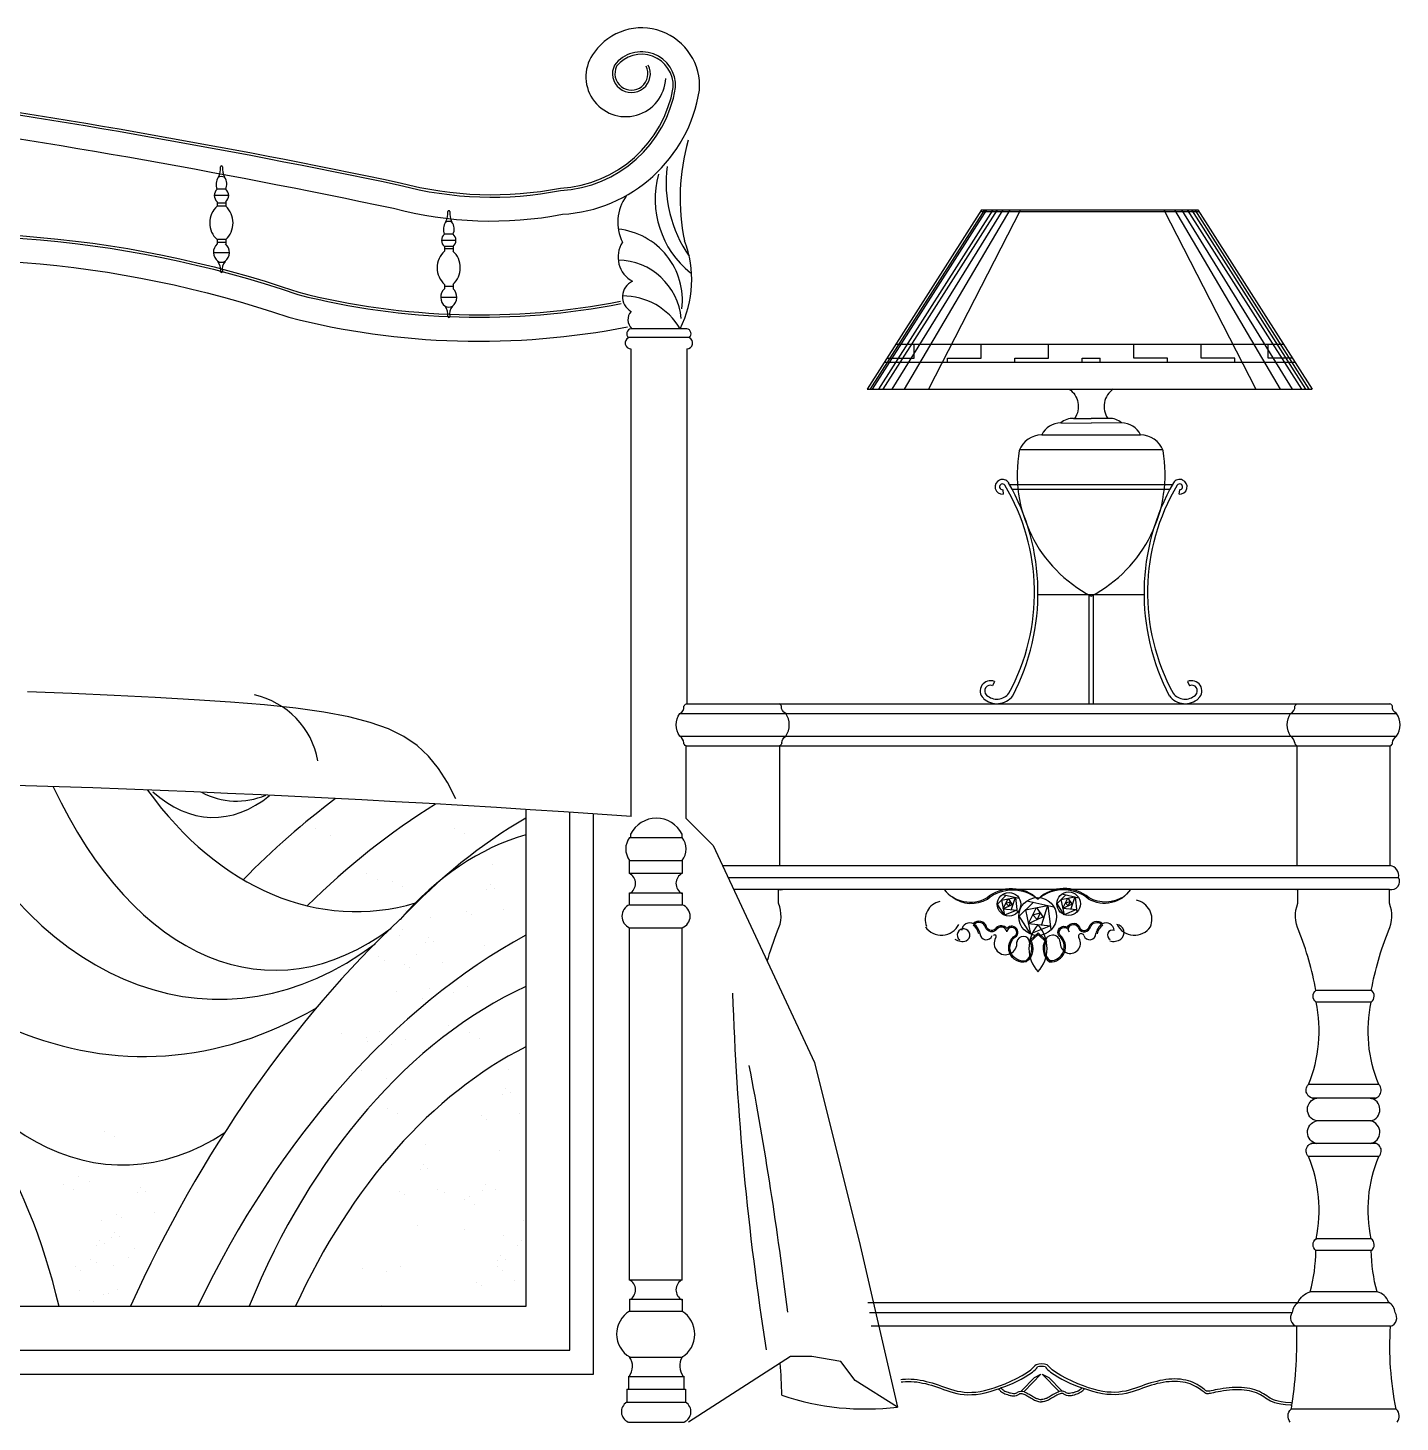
# Model space of a CAD drawing. Header units: inches. Extents: x 4.1 to 46.6, y 13.1 to 37.9.
# Drawn here: x 6.883 to 8.029, y 22.616 to 23.781 of the extents above; entities that cross this region are included whole.
import ezdxf

# ---------------------------------------------------------------- set-up
doc = ezdxf.new("R2010")
doc.units = ezdxf.units.IN
doc.header["$MEASUREMENT"] = 0
for name, color, linetype in [('02', 2, 'Continuous'), ('1', 1, 'Continuous'), ('4', 4, 'Continuous')]:
    doc.layers.add(name, color=color, linetype=linetype)

msp = doc.modelspace()

# ---------------------------------------------------------------- linework, layer by layer
at = {"layer": '02'}
for p, q in [((7.0505, 23.6412), (7.0385, 23.6412)), ((7.0481, 23.6464), (7.041, 23.6464)), ((7.041, 23.636), (7.041, 23.6323)), ((7.0481, 23.636), (7.0481, 23.6323)), ((7.0481, 23.6348), (7.041, 23.6348)), ((7.0481, 23.6322), (7.041, 23.6322)), ((7.6795, 23.6292), (7.584, 23.4795)), ((7.682, 23.6292), (7.5863, 23.4791)), ((7.6837, 23.6292), (7.5883, 23.4795)), ((7.6891, 23.6292), (7.5936, 23.4795)), ((7.6926, 23.6292), (7.5972, 23.4795)), ((7.6973, 23.6292), (7.6048, 23.4795)), ((7.7032, 23.6292), (7.6149, 23.4795)), ((7.7121, 23.6292), (7.6352, 23.4795)), ((7.6795, 23.6292), (7.8603, 23.6292)), ((7.6795, 23.6277), (7.8613, 23.6277)), ((7.832, 23.6292), (7.9088, 23.4795)), ((7.8408, 23.6292), (7.9292, 23.4795)), ((7.8467, 23.6292), (7.9393, 23.4795)), ((7.8515, 23.6292), (7.9469, 23.4795)), ((7.855, 23.6292), (7.9504, 23.4795)), ((7.8577, 23.6292), (7.9531, 23.4795)), ((7.8603, 23.6292), (7.9558, 23.4795)), ((7.041, 23.6044), (7.041, 23.6008)), ((7.0481, 23.6044), (7.041, 23.6044)), ((7.0481, 23.602), (7.041, 23.602)), ((7.0481, 23.6044), (7.0481, 23.6008)), ((7.2405, 23.6037), (7.2284, 23.6037)), ((7.238, 23.6089), (7.2309, 23.6089)), ((7.0512, 23.5934), (7.0379, 23.5934)), ((7.238, 23.5985), (7.2309, 23.5985)), ((7.2309, 23.5985), (7.2309, 23.5948)), ((7.238, 23.5966), (7.2309, 23.5966)), ((7.238, 23.5985), (7.238, 23.5948)), ((7.2309, 23.5669), (7.2309, 23.5633)), ((7.238, 23.5669), (7.238, 23.5633)), ((7.2411, 23.5559), (7.2278, 23.5559)), ((7.238, 23.5652), (7.2309, 23.5652)), ((7.4355, 23.5225), (7.3845, 23.5225)), ((7.4333, 23.5298), (7.3867, 23.5298)), ((7.6079, 23.5169), (7.9319, 23.5169)), ((7.8069, 23.5054), (7.8069, 23.5169)), ((7.8631, 23.5054), (7.8631, 23.5169)), ((7.9192, 23.5054), (7.9192, 23.5169)), ((7.5983, 23.5019), (7.9415, 23.5019)), ((7.7788, 23.5019), (7.7788, 23.5054)), ((7.835, 23.5054), (7.8069, 23.5054)), ((7.835, 23.5019), (7.835, 23.5054)), ((7.8912, 23.5054), (7.8631, 23.5054)), ((7.8912, 23.5019), (7.8912, 23.5054)), ((7.9392, 23.5054), (7.9192, 23.5054)), ((7.584, 23.4795), (7.9558, 23.4795)), ((7.7459, 23.4512), (7.7712, 23.451)), ((7.7564, 23.4549), (7.7712, 23.4548)), ((7.7861, 23.4549), (7.7712, 23.4548)), ((7.7966, 23.4512), (7.7712, 23.451)), ((7.7299, 23.4413), (7.8125, 23.4413)), ((7.831, 23.4288), (7.7114, 23.4288)), ((7.6973, 23.3954), (7.6976, 23.3917)), ((7.7031, 23.3996), (7.8391, 23.3996)), ((7.7052, 23.3959), (7.837, 23.3959)), ((7.8449, 23.3954), (7.8446, 23.3917)), ((7.7268, 23.3078), (7.8154, 23.3078)), ((7.7693, 23.3075), (7.7693, 23.2164)), ((7.773, 23.3075), (7.773, 23.2164)), ((7.6904, 23.2351), (7.6889, 23.2316)), ((7.8518, 23.2351), (7.8533, 23.2316)), ((7.4275, 23.2084), (8.0264, 23.2084)), ((7.4275, 23.1894), (8.0264, 23.1894)), ((7.4328, 23.1814), (8.0211, 23.1814)), ((7.2988, 23.1282), (7.2988, 22.7129)), ((7.3355, 22.6764), (7.3355, 23.1258)), ((7.1227, 23.1124), (7.1227, 23.1124)), ((7.2391, 23.1124), (7.2391, 23.1124)), ((7.1356, 23.1061), (7.1356, 23.1061)), ((7.2475, 23.1079), (7.2475, 23.1079)), ((7.3854, 23.1048), (7.4294, 23.1048)), ((7.2712, 23.0819), (7.2712, 23.0819)), ((7.3854, 23.0857), (7.4294, 23.0857)), ((7.4632, 23.0814), (8.0211, 23.0814)), ((7.1661, 23.0744), (7.1661, 23.0744)), ((7.1745, 23.07), (7.1745, 23.07)), ((7.1876, 23.0681), (7.1876, 23.0681)), ((7.2692, 23.0656), (7.2692, 23.0656)), ((7.3852, 23.0749), (7.4296, 23.0749)), ((7.4679, 23.0714), (8.0281, 23.0714)), ((7.196, 23.0637), (7.196, 23.0637)), ((7.2664, 23.0612), (7.2664, 23.0612)), ((7.273, 23.0624), (7.273, 23.0624)), ((7.3855, 23.0587), (7.4294, 23.0587)), ((8.0205, 23.0614), (7.4726, 23.0614)), ((7.6929, 23.0492), (7.7003, 23.0565)), ((7.6962, 23.0525), (7.7077, 23.0548)), ((7.697, 23.0572), (7.711, 23.0541)), ((7.6977, 23.0453), (7.702, 23.0537)), ((7.702, 23.0537), (7.7056, 23.0483)), ((7.7077, 23.0548), (7.7045, 23.0447)), ((7.708, 23.0548), (7.7095, 23.042)), ((7.7427, 23.0497), (7.7501, 23.0569)), ((7.746, 23.0529), (7.7575, 23.0553)), ((7.746, 23.0529), (7.7487, 23.0403)), ((7.7468, 23.0577), (7.7608, 23.0545)), ((7.7475, 23.0458), (7.7518, 23.0541)), ((7.7518, 23.0541), (7.7554, 23.0487)), ((7.7575, 23.0553), (7.7543, 23.0451)), ((7.7578, 23.0552), (7.7593, 23.0425)), ((7.1982, 23.0439), (7.1982, 23.0439)), ((7.2491, 23.0432), (7.2491, 23.0432)), ((7.2805, 23.0447), (7.2805, 23.0447)), ((7.3854, 23.0486), (7.4294, 23.0486)), ((7.6989, 23.0399), (7.6927, 23.0495)), ((7.6962, 23.0525), (7.6989, 23.0399)), ((7.6977, 23.0453), (7.7053, 23.0488)), ((7.6977, 23.0453), (7.7092, 23.0442)), ((7.7092, 23.0442), (7.6989, 23.0399)), ((7.711, 23.0391), (7.7229, 23.0507)), ((7.7164, 23.0443), (7.7347, 23.0481)), ((7.7164, 23.0443), (7.7206, 23.0242)), ((7.7176, 23.0519), (7.7401, 23.0469)), ((7.7188, 23.0329), (7.7255, 23.0462)), ((7.7255, 23.0462), (7.7314, 23.0377)), ((7.7347, 23.0481), (7.7296, 23.0318)), ((7.7351, 23.048), (7.7375, 23.0276)), ((7.7487, 23.0403), (7.7425, 23.05)), ((7.7475, 23.0458), (7.7551, 23.0492)), ((7.7475, 23.0458), (7.759, 23.0446)), ((7.759, 23.0446), (7.7487, 23.0403)), ((7.2196, 23.0376), (7.2196, 23.0376)), ((7.2535, 23.0403), (7.2535, 23.0403)), ((7.7206, 23.0242), (7.7107, 23.0396)), ((7.7188, 23.0329), (7.7309, 23.0384)), ((7.7188, 23.0329), (7.7371, 23.0311)), ((7.7371, 23.0311), (7.7206, 23.0242)), ((7.1934, 23.0232), (7.1934, 23.0232)), ((7.1962, 23.0276), (7.1962, 23.0276)), ((7.2176, 23.0213), (7.2176, 23.0213)), ((7.2214, 23.0181), (7.2214, 23.0181)), ((7.3854, 23.0294), (7.4294, 23.0294)), ((7.7268, 23.0237), (7.7197, 23.0171)), ((7.7268, 23.0251), (7.7204, 23.0192)), ((7.7331, 23.0192), (7.7268, 23.0251)), ((7.7338, 23.0171), (7.7268, 23.0237)), ((7.2075, 23.0067), (7.2075, 23.0067)), ((7.2149, 23.0169), (7.2149, 23.0169)), ((7.2642, 23.0143), (7.2642, 23.0143)), ((7.1761, 23.0052), (7.1761, 23.0052)), ((7.1804, 23.0024), (7.1804, 23.0024)), ((7.1976, 22.9989), (7.1976, 22.9989)), ((7.2019, 22.996), (7.2019, 22.996)), ((7.229, 23.0004), (7.229, 23.0004)), ((7.1912, 22.9763), (7.1912, 22.9763)), ((7.2183, 22.9789), (7.2183, 22.9789)), ((7.2385, 22.9757), (7.2385, 22.9757)), ((7.2497, 22.9804), (7.2497, 22.9804)), ((8.0053, 22.9771), (7.959, 22.9771)), ((7.2126, 22.97), (7.2126, 22.97)), ((8.0052, 22.9673), (7.9591, 22.9673)), ((7.2344, 22.948), (7.2344, 22.948)), ((7.1452, 22.941), (7.1452, 22.941)), ((7.1654, 22.9378), (7.1654, 22.9378)), ((7.1766, 22.9425), (7.1766, 22.9425)), ((7.252, 22.9416), (7.252, 22.9416)), ((7.2604, 22.9372), (7.2604, 22.9372)), ((7.1667, 22.9346), (7.1667, 22.9346)), ((7.1869, 22.9315), (7.1869, 22.9315)), ((7.1981, 22.9361), (7.1981, 22.9361)), ((7.1613, 22.9101), (7.1613, 22.9101)), ((7.1828, 22.9037), (7.1828, 22.9037)), ((7.2841, 22.9111), (7.2841, 22.9111)), ((7.2793, 22.8904), (7.2793, 22.8904)), ((7.2821, 22.8948), (7.2821, 22.8948)), ((7.2858, 22.8917), (7.2858, 22.8917)), ((8.0116, 22.8985), (7.9528, 22.8985)), ((7.1833, 22.8784), (7.1833, 22.8784)), ((8.0088, 22.8871), (7.9555, 22.8871)), ((7.1917, 22.874), (7.1917, 22.874)), ((7.262, 22.8724), (7.262, 22.8724)), ((7.2663, 22.8696), (7.2663, 22.8696)), ((7.2934, 22.8739), (7.2934, 22.8739)), ((8.0048, 22.868), (7.9596, 22.868)), ((6.9469, 22.8594), (6.9469, 22.8594)), ((6.9553, 22.855), (6.9553, 22.855)), ((7.2153, 22.8479), (7.2153, 22.8479)), ((7.2771, 22.8435), (7.2771, 22.8435)), ((8.0096, 22.849), (7.9547, 22.849)), ((7.2133, 22.8316), (7.2133, 22.8316)), ((8.0116, 22.8383), (7.9528, 22.8383)), ((6.9255, 22.8215), (6.9255, 22.8215)), ((6.979, 22.8289), (6.979, 22.8289)), ((7.2106, 22.8272), (7.2106, 22.8272)), ((7.2171, 22.8284), (7.2171, 22.8284)), ((6.9126, 22.8152), (6.9126, 22.8152)), ((6.921, 22.8107), (6.921, 22.8107)), ((6.9339, 22.817), (6.9339, 22.817)), ((6.9742, 22.8082), (6.9742, 22.8082)), ((6.977, 22.8126), (6.977, 22.8126)), ((6.9808, 22.8094), (6.9808, 22.8094)), ((7.1933, 22.8092), (7.1933, 22.8092)), ((7.2247, 22.8107), (7.2247, 22.8107)), ((7.2311, 22.8082), (7.2311, 22.8082)), ((7.2626, 22.8097), (7.2626, 22.8097)), ((7.2649, 22.8152), (7.2649, 22.8152)), ((7.2733, 22.8107), (7.2733, 22.8107)), ((7.2993, 22.8152), (7.2993, 22.8152)), ((7.1976, 22.8063), (7.1976, 22.8063)), ((7.2477, 22.8025), (7.2477, 22.8025)), ((7.2514, 22.805), (7.2514, 22.805)), ((7.2561, 22.7981), (7.2561, 22.7981)), ((6.9569, 22.7902), (6.9569, 22.7902)), ((6.9613, 22.7874), (6.9613, 22.7874)), ((6.9883, 22.7917), (6.9883, 22.7917)), ((6.9446, 22.7847), (6.9446, 22.7847)), ((6.9555, 22.7747), (6.9555, 22.7747)), ((7.2084, 22.7803), (7.2084, 22.7803)), ((7.2473, 22.7773), (7.2473, 22.7773)), ((7.297, 22.7847), (7.297, 22.7847)), ((6.9399, 22.764), (6.9399, 22.764)), ((6.9426, 22.7684), (6.9426, 22.7684)), ((6.9464, 22.7652), (6.9464, 22.7652)), ((6.9528, 22.7703), (6.9528, 22.7703)), ((6.9593, 22.7715), (6.9593, 22.7715)), ((7.2798, 22.772), (7.2798, 22.772)), ((7.2922, 22.764), (7.2922, 22.764)), ((7.295, 22.7684), (7.295, 22.7684)), ((7.2987, 22.7652), (7.2987, 22.7652)), ((8.0052, 22.7695), (7.9591, 22.7695)), ((6.9354, 22.7523), (6.9354, 22.7523)), ((6.9669, 22.7538), (6.9669, 22.7538)), ((6.972, 22.7613), (6.972, 22.7613)), ((7.275, 22.7513), (7.275, 22.7513)), ((7.2778, 22.7557), (7.2778, 22.7557)), ((7.2815, 22.7525), (7.2815, 22.7525)), ((8.0053, 22.7597), (7.959, 22.7597)), ((6.9226, 22.746), (6.9226, 22.746)), ((6.9269, 22.7431), (6.9269, 22.7431)), ((6.9398, 22.7494), (6.9398, 22.7494)), ((6.954, 22.7475), (6.954, 22.7475)), ((7.1624, 22.7449), (7.1624, 22.7449)), ((7.1826, 22.7418), (7.1826, 22.7418)), ((7.1938, 22.7464), (7.1938, 22.7464)), ((7.2749, 22.746), (7.2749, 22.746)), ((7.2792, 22.7431), (7.2792, 22.7431)), ((6.9575, 22.7275), (6.9575, 22.7275)), ((7.2577, 22.7333), (7.2577, 22.7333)), ((7.262, 22.7305), (7.262, 22.7305)), ((7.2891, 22.7348), (7.2891, 22.7348)), ((7.3852, 22.7353), (7.4296, 22.7353)), ((6.9261, 22.726), (6.9261, 22.726)), ((6.9376, 22.7171), (6.9376, 22.7171)), ((6.9463, 22.7228), (6.9463, 22.7228)), ((6.9505, 22.7234), (6.9505, 22.7234)), ((7.3855, 22.7191), (7.4294, 22.7191)), ((8.0101, 22.7252), (7.9542, 22.7252)), ((7.2988, 22.7129), (5.6748, 22.7131)), ((7.1785, 22.714), (7.1785, 22.714)), ((7.29, 22.7129), (7.29, 22.7129)), ((7.3854, 22.709), (7.4294, 22.709)), ((7.5859, 22.7078), (7.9392, 22.7078)), ((8.0213, 22.6964), (7.5875, 22.6964)), ((5.6381, 22.6764), (7.3355, 22.6764)), ((7.3855, 22.6707), (7.4294, 22.6707)), ((7.3845, 22.6545), (7.431, 22.6545)), ((7.7129, 22.6424), (7.7238, 22.6537)), ((7.7152, 22.6418), (7.7293, 22.6565)), ((7.7238, 22.6537), (7.7293, 22.6565)), ((7.7303, 22.6565), (7.7358, 22.6537)), ((7.7444, 22.6418), (7.7303, 22.6565)), ((7.7467, 22.6424), (7.7358, 22.6537)), ((7.3832, 22.6438), (7.4323, 22.6438)), ((7.3832, 22.6329), (7.4323, 22.6329)), ((8.0261, 22.6271), (7.9383, 22.6271)), ((7.3845, 22.6164), (7.431, 22.6164))]:
    msp.add_line(p, q, dxfattribs=at)
for points in [[(6.5714, 23.6319, -1.128329), (6.592, 23.6346, -0.591946), (6.5566, 23.6193, -0.177266), (6.5551, 23.6484, -0.137366), (6.5864, 23.6852, -0.18565), (6.7499, 23.7274, -0.01702), (7.1933, 23.6499, 0.114182), (7.3278, 23.6454, 0.351273), (7.424, 23.7313, 0.733847), (7.373, 23.7502, 1.630344), (7.4012, 23.7502)], [(6.4864, 23.5653, 0.07755), (6.6445, 23.5918, -0.13035), (7.1084, 23.5584, 0.110529), (7.3786, 23.5509, 0.080733)], [(7.7528, 23.4795, -0.414467), (7.7574, 23.455, -0.414467)], [(7.6483, 23.0614, 0.364208), (7.684, 23.0543, -0.39192), (7.7268, 23.0533)], [(7.6551, 23.0553, 0.311736), (7.6845, 23.0534, -0.36627), (7.7268, 23.0533)], [(7.7984, 23.0553, -0.274785), (7.7695, 23.0543, 0.39192), (7.7268, 23.0533)], [(7.804, 23.0614, -0.402096), (7.769, 23.0534, 0.36627), (7.7268, 23.0533)], [(7.7195, 23.0186, -0.379962), (7.7165, 23.0018, -0.844512), (7.7089, 23.0223, 1.004936), (7.7008, 23.0287, 0.467342), (7.6919, 23.0292, -0.648499), (7.6839, 23.0302, 0.555304), (7.6728, 23.033)], [(7.7204, 23.0192, -0.385418), (7.717, 23.0008, -0.846063), (7.7082, 23.0231, 1.311813), (7.7008, 23.0259, 0.622182), (7.6927, 23.0286, -0.639998), (7.6829, 23.0298, 0.555304), (7.6736, 23.0323)], [(7.7331, 23.0192, 0.385418), (7.7365, 23.0008, 0.718106), (7.7453, 23.0231, -1.311813), (7.7527, 23.0259, -1.163865), (7.7608, 23.0286, 0.639998), (7.7706, 23.0298, -0.555304), (7.7799, 23.0323)], [(7.734, 23.0186, 0.377899), (7.7369, 23.0019, 0.711148), (7.7445, 23.0224, -0.849148), (7.7515, 23.0298, -0.74127), (7.7618, 23.029, 0.624831), (7.7696, 23.0302, -0.555304), (7.7807, 23.033)], [(7.7636, 22.6449, -0.021705), (7.7625, 22.6438, -0.094826), (7.7595, 22.6419, -0.030679), (7.7555, 22.6407, -0.046778), (7.753, 22.6403, -0.177054), (7.7497, 22.6413, 0.274127), (7.7444, 22.6419, 0.009052), (7.7427, 22.6411, 0.007283), (7.7407, 22.6401, 0.011261), (7.7381, 22.6386, -0.008001), (7.7345, 22.6365, -0.077208), (7.7319, 22.6356, -0.018804), (7.7297, 22.6352, -0.044965)]]:
    msp.add_lwpolyline(points, format="xyb", dxfattribs=at)
for points in [[(7.2404, 23.1372), (7.2334, 23.1507), (7.2259, 23.1625), (7.2176, 23.1728), (7.2081, 23.1816), (7.197, 23.1892), (7.184, 23.1956), (7.1688, 23.201), (7.1509, 23.2056), (7.1301, 23.2095), (7.1066, 23.2128), (7.0805, 23.2155), (7.0521, 23.2179), (7.0216, 23.2199), (6.9891, 23.2217), (6.955, 23.2234), (6.9194, 23.225), (6.8825, 23.2266)], [(7.6121, 22.6519), (7.6136, 22.6521), (7.616, 22.6523), (7.6184, 22.6524), (7.6209, 22.6523), (7.6233, 22.6521), (7.6258, 22.6519), (7.6283, 22.6515), (7.6308, 22.651), (7.6334, 22.6504), (7.6359, 22.6498), (7.6384, 22.6491), (7.641, 22.6483), (7.6435, 22.6474), (7.6461, 22.6465), (7.6486, 22.6456), (7.6512, 22.6447), (7.6538, 22.6438), (7.6565, 22.643), (7.6593, 22.6423), (7.6622, 22.6418), (7.6652, 22.6414), (7.6683, 22.6412), (7.6715, 22.6413), (7.6749, 22.6415), (7.6785, 22.642), (7.6822, 22.6428), (7.6862, 22.6438), (7.6903, 22.6451), (7.6947, 22.6466), (7.6993, 22.6484), (7.7041, 22.6505), (7.7088, 22.6528), (7.7136, 22.6554), (7.7181, 22.6581), (7.7209, 22.6599)], [(7.9393, 22.6323), (7.9382, 22.6324), (7.9337, 22.6328), (7.9301, 22.6333), (7.9274, 22.6338), (7.9252, 22.6344), (7.9235, 22.635), (7.922, 22.6357), (7.9207, 22.6365), (7.9194, 22.6373), (7.918, 22.6382), (7.9166, 22.6391), (7.9151, 22.64), (7.9135, 22.6409), (7.9119, 22.6418), (7.9101, 22.6426), (7.9081, 22.6433), (7.9061, 22.6439), (7.9039, 22.6444), (7.9016, 22.6448), (7.8992, 22.6451), (7.8968, 22.6453), (7.8943, 22.6454), (7.8917, 22.6453), (7.8891, 22.6452), (7.8865, 22.645), (7.884, 22.6447), (7.8815, 22.6444), (7.8791, 22.644), (7.8769, 22.6436), (7.8749, 22.6432), (7.8731, 22.6429), (7.8716, 22.6426), (7.8704, 22.6423), (7.8695, 22.6422), (7.8688, 22.6421), (7.8682, 22.6421), (7.8677, 22.6423), (7.8672, 22.6425), (7.8667, 22.6429), (7.866, 22.6435), (7.8651, 22.6441), (7.8641, 22.6449), (7.8629, 22.6458), (7.8615, 22.6467), (7.8599, 22.6477), (7.8582, 22.6486), (7.8564, 22.6494), (7.8545, 22.6502), (7.8525, 22.6509), (7.8503, 22.6514), (7.8481, 22.6518), (7.8458, 22.6521), (7.8434, 22.6523), (7.841, 22.6524), (7.8386, 22.6523), (7.8361, 22.6521), (7.8336, 22.6519), (7.8311, 22.6515), (7.8286, 22.651), (7.8261, 22.6504), (7.8235, 22.6498), (7.821, 22.6491), (7.8184, 22.6483), (7.8159, 22.6474), (7.8134, 22.6465), (7.8108, 22.6456), (7.8082, 22.6447), (7.8056, 22.6438), (7.8029, 22.643), (7.8001, 22.6423), (7.7972, 22.6418), (7.7942, 22.6414), (7.7911, 22.6412), (7.7879, 22.6413), (7.7845, 22.6415), (7.7809, 22.642), (7.7772, 22.6428), (7.7733, 22.6438), (7.7691, 22.6451), (7.7647, 22.6466), (7.7601, 22.6484), (7.7554, 22.6505), (7.7506, 22.6528), (7.7459, 22.6554), (7.7413, 22.6581), (7.7385, 22.66)]]:
    msp.add_lwpolyline(points, dxfattribs=at)
for points in [[(7.7, 23.0499), (7.7038, 23.051), (7.7023, 23.0474)], [(7.7224, 23.0402), (7.7285, 23.0419), (7.726, 23.0362)], [(7.7498, 23.0503), (7.7536, 23.0514), (7.7521, 23.0478)]]:
    msp.add_lwpolyline(points, close=True, dxfattribs=at)
for centre, radius in [((7.7026, 23.049), 0.00986), ((7.7265, 23.0388), 0.0158), ((7.7524, 23.0495), 0.00986)]:
    msp.add_circle(centre, radius, dxfattribs=at)
for centre, radius, start, end in [((7.0284, 23.6638), 0.0154, 331.6683, 5.345), ((7.0445, 23.6651), 0.000826, 10.8039, 169.1961), ((7.0633, 23.6643), 0.018, 177.0789, 205.663), ((7.4852, 23.6379), 0.0783, 164.3903, 231.4749), ((7.5251, 23.6523), 0.1091, 173.0252, 214.5727), ((7.0509, 23.6505), 0.0108, 146.3245, 202.7037), ((7.0445, 23.6508), 0.00621, 65.4734, 114.5266), ((7.0393, 23.6506), 0.00973, 333.9557, 37.016), ((7.0452, 23.6412), 0.00669, 129.0652, 230.9348), ((7.0439, 23.6412), 0.00669, 309.0652, 50.9348), ((7.4135, 23.6187), 0.0378, 144.5851, 205.9949), ((7.0535, 23.6183), 0.0188, 131.9897, 228.0103), ((7.0352, 23.6183), 0.019, 312.6721, 47.3279), ((7.2183, 23.6263), 0.0154, 331.6683, 5.345), ((7.2345, 23.6276), 0.000826, 10.8039, 169.1961), ((7.2533, 23.6268), 0.018, 177.0789, 205.663), ((7.2408, 23.613), 0.0108, 146.3245, 202.7037), ((7.2345, 23.6133), 0.00621, 65.4734, 114.5266), ((7.2293, 23.6131), 0.00973, 333.9557, 37.016), ((7.3698, 23.5535), 0.0599, 353.4091, 83.85), ((7.0475, 23.5937), 0.00965, 132.4619, 231.1818), ((7.0415, 23.5937), 0.00965, 308.8182, 47.5381), ((7.2351, 23.6037), 0.00669, 129.0652, 230.9348), ((7.2338, 23.6037), 0.00669, 309.0652, 50.9348), ((7.3988, 23.5897), 0.0229, 147.3425, 241.7545), ((7.2435, 23.5808), 0.0188, 131.9897, 228.0103), ((7.2251, 23.5808), 0.019, 312.6721, 47.3279), ((7.0337, 23.5795), 0.0102, 348.6237, 40.5205), ((7.0445, 23.5915), 0.00612, 239.9891, 300.0109), ((7.0445, 23.5777), 0.000826, 190.8039, 349.1961), ((7.0554, 23.5795), 0.0102, 139.4795, 191.3763), ((7.3753, 23.5335), 0.0536, 5.1201, 89.3814), ((7.3937, 23.5566), 0.0141, 113.7843, 240.7576), ((7.2374, 23.5562), 0.00965, 132.4619, 231.1818), ((7.2315, 23.5562), 0.00965, 308.8182, 47.5381), ((7.3799, 23.5018), 0.0555, 30.354, 90.2956), ((7.2236, 23.542), 0.0102, 348.6237, 40.5205), ((7.2345, 23.554), 0.00612, 239.9891, 300.0109), ((7.2453, 23.542), 0.0102, 139.4795, 191.3763), ((7.3946, 23.5374), 0.0104, 138.4563, 226.7335), ((7.2345, 23.5402), 0.000826, 190.8039, 349.1961), ((7.7996, 23.4649), 0.0176, 124.349, 214.3986), ((7.7459, 23.4334), 0.0178, 90, 153.8109), ((7.7553, 23.4413), 0.0136, 85.2699, 133.6097), ((7.7872, 23.4413), 0.0136, 46.3903, 94.7301), ((7.7966, 23.4334), 0.0178, 26.1891, 90), ((7.7302, 23.4208), 0.0204, 90.9754, 159.1082), ((7.8122, 23.4208), 0.0204, 20.8918, 89.0246), ((7.8239, 23.4082), 0.1145, 169.9962, 242.6044), ((7.7185, 23.4082), 0.1145, 297.3956, 10.0038), ((7.6971, 23.3978), 0.00616, 32.0735, 275.454), ((7.8452, 23.3978), 0.00616, 264.546, 147.9265), ((7.6971, 23.3978), 0.00242, 32.0735, 275.454), ((7.5483, 23.3092), 0.1756, 331.461, 30.8136), ((7.5415, 23.309), 0.1853, 332.3858, 29.8079), ((8.0007, 23.309), 0.1853, 150.1921, 207.6142), ((7.9939, 23.3092), 0.1756, 149.1864, 208.539), ((7.8452, 23.3978), 0.00242, 264.546, 147.9265), ((7.687, 23.2273), 0.00849, 66.2695, 227.016), ((7.687, 23.2273), 0.00475, 66.2695, 227.016), ((7.8552, 23.2273), 0.00849, 312.984, 113.7305), ((7.8552, 23.2273), 0.00475, 312.984, 113.7305), ((7.0572, 23.1564), 0.0691, 10.4873, 77.5265), ((7.6925, 23.2332), 0.0166, 227.0772, 322.3729), ((7.6925, 23.2331), 0.0127, 226.9126, 322.2806), ((7.8497, 23.2332), 0.0166, 217.6271, 312.9228), ((7.8497, 23.2331), 0.0127, 217.7194, 313.0874), ((7.6479, 23.0364), 0.0153, 102.3075, 202.2541), ((7.8056, 23.0364), 0.0164, 337.6543, 77.7398), ((7.6461, 23.0393), 0.0162, 213.9541, 334.036), ((7.6698, 23.0266), 0.00682, 61.3828, 175.1686), ((7.666, 23.0222), 0.0115, 11.2151, 55.421), ((7.666, 23.0222), 0.0126, 10.7182, 55.6939), ((7.7483, 23.0122), 0.0291, 138.5084, 222.4366), ((7.7053, 23.0122), 0.0291, 317.5634, 41.4916), ((7.7875, 23.0222), 0.0126, 124.3061, 169.2818), ((7.7875, 23.0222), 0.0115, 124.579, 168.7849), ((7.7837, 23.0266), 0.00682, 4.8314, 118.6172), ((7.8074, 23.0393), 0.0162, 205.964, 326.0459), ((7.7918, 23.0253), 0.0069, 308.314, 81.8112), ((7.6634, 23.0285), 0.0105, 234.8723, 288.7795), ((7.6646, 23.0233), 0.00525, 294.5543, 231.8654), ((7.6835, 23.0245), 0.00517, 179.3764, 343.0099), ((7.6907, 23.0221), 0.00129, 308.3083, 157.0944), ((7.6997, 23.0164), 0.00952, 150.4027, 7.2659), ((7.7145, 23.0169), 0.0053, 2.9613, 174.7521), ((7.739, 23.0169), 0.00638, 5.1857, 177.044), ((7.7538, 23.0164), 0.00844, 172.6816, 29.6113), ((7.7629, 23.0221), 0.00237, 22.7781, 231.7614), ((7.77, 23.0245), 0.00517, 196.9901, 0.6236), ((7.7889, 23.0233), 0.00417, 67.3225, 245.5124), ((7.7901, 23.0285), 0.0105, 251.2205, 305.1277), ((9.9448, 23.0571), 2.4746, 181.906, 188.8437), ((4.4902, 22.3423), 3.0495, 6.8891, 10.8089), ((7.6628, 22.7441), 0.1045, 288.2789, 304.6932), ((7.7559, 22.6301), 0.046, 131.8966, 139.6056), ((7.7034, 22.6805), 0.0293, 310.1589, 321.8024), ((7.7295, 22.6504), 0.0146, 70.5221, 107.2026), ((7.7297, 22.6511), 0.0118, 73.9401, 106.0599), ((7.756, 22.6805), 0.0293, 218.1976, 229.9306), ((7.7035, 22.6301), 0.046, 40.3944, 47.7643), ((7.7966, 22.7441), 0.1045, 235.3068, 251.7211)]:
    msp.add_arc(centre, radius, start, end, dxfattribs=at)
for centre, major_axis, ratio, start_param, end_param in [((6.9795, 23.497), (0, -0.5751), 0.68, 5.353628, 6.661293), ((7.0428, 23.3867), (0, -0.4171), 0.68, -0.959029, 0.476403), ((7.0948, 23.4314), (-0.0084, -0.4375), 0.56205, -0.853074, 0.415009), ((7.1569, 23.4166), (0, 0.3737), 0.68, 2.386714, 3.339184), ((7.0377, 23.2607), (0, 0.1391), 0.68, 2.579845, 3.662057), ((7.0573, 23.2666), (0, -0.1314), 0.68, 5.945786, 6.559765), ((7.4503, 22.2432), (0, 1.0039), 0.68, 6.755201, 6.887077), ((7.481, 22.241), (0, -0.9689), 0.68, 3.543434, 3.728616), ((7.4785, 22.4569), (0, 0.7148), 0.68, 0.378672, 0.625379), ((7.3458, 22.7523), (0, 0.3614), 0.68, 6.475719, 6.949396), ((7.605, 22.0849), (0, 1.1274), 0.68, 0.565948, 0.979724), ((7.5036, 22.2148), (0, 0.8627), 0.68, 0.356615, 0.954936), ((6.962, 23.1365), (0, 0.3052), 0.68, 2.006169, 3.565187), ((7.4227, 22.3984), (0, 0.6097), 0.68, 6.586764, 7.311536), ((6.6424, 22.5792), (0, -0.414), 0.68, 1.900046, 2.742661), ((7.4237, 22.397), (0, -0.5637), 0.68, 3.473503, 4.117015)]:
    msp.add_ellipse(centre, major_axis=major_axis, ratio=ratio, start_param=start_param, end_param=end_param, dxfattribs=at)
at = {"layer": '1'}
for p, q in [((7.6232, 23.5054), (7.6232, 23.5169)), ((7.6794, 23.5054), (7.6794, 23.5169)), ((7.7356, 23.5054), (7.7356, 23.5169)), ((7.6006, 23.5054), (7.6232, 23.5054)), ((7.6513, 23.5054), (7.6794, 23.5054)), ((7.6513, 23.5019), (7.6513, 23.5054)), ((7.7075, 23.5054), (7.7356, 23.5054)), ((7.7075, 23.5019), (7.7075, 23.5054)), ((7.7636, 23.5054), (7.7788, 23.5054)), ((7.7636, 23.5019), (7.7636, 23.5054))]:
    msp.add_line(p, q, dxfattribs=at)
at = {"layer": '4'}
for p, q in [((7.3868, 23.1223), (7.3868, 23.5131)), ((7.4333, 23.5131), (7.4333, 23.2164)), ((7.4331, 23.2164), (8.0208, 23.2164)), ((7.5107, 23.1814), (7.5107, 23.0814)), ((7.9432, 23.1814), (7.9432, 23.0814)), ((7.3555, 22.6564), (7.3555, 23.1244)), ((7.3864, 23.1077), (7.3864, 23.1048)), ((7.4294, 23.1048), (7.4294, 23.1077)), ((7.4294, 22.7461), (7.4294, 22.7461)), ((7.5847, 22.7164), (8.0199, 22.7164)), ((7.4294, 22.6715), (7.4294, 22.6715)), ((5.6181, 22.6564), (7.3555, 22.6564))]:
    msp.add_line(p, q, dxfattribs=at)
for points in [[(6.5866, 23.6458, -0.130335), (6.6063, 23.664, -0.118171), (6.7429, 23.7087, -0.016946), (7.1883, 23.6305, 0.112564), (7.3295, 23.6255, 0.352312), (7.4439, 23.7291, 0.758077), (7.3562, 23.761, 1.374201), (7.4157, 23.739)], [(6.5696, 23.6309, -1.113519), (6.5937, 23.6357, -0.603936), (6.5557, 23.6175, -0.199699), (6.5533, 23.6493, -0.134919), (6.585, 23.6866, -0.187041), (6.7506, 23.7293, -0.017027), (7.1938, 23.6519, 0.114354), (7.3277, 23.6474, 0.351106), (7.422, 23.7315, 0.729395), (7.3747, 23.7491, 1.61802), (7.3994, 23.7493)], [(6.4864, 23.5673, 0.077438), (6.6437, 23.5937, -0.130557), (7.1092, 23.5603, 0.110465), (7.378, 23.5528, 0.080578)], [(6.4864, 23.545, 0.078597), (6.6526, 23.5735, -0.128176), (7.1008, 23.5394, 0.111029), (7.3837, 23.5314, 0.082091)], [(7.4309, 23.1839, 0.240861), (7.4275, 23.1894, -0.308746), (7.4275, 23.2084, 0.326735), (7.431, 23.2145, -0.287623), (7.4331, 23.2164)], [(7.5127, 23.1839, -0.240861), (7.516, 23.1894, 0.308746), (7.516, 23.2084, -0.326735), (7.5125, 23.2145, 0.287623), (7.5104, 23.2164)], [(7.9413, 23.1839, 0.240861), (7.9379, 23.1894, -0.308746), (7.9379, 23.2084, 0.326735), (7.9414, 23.2145, -0.287623), (7.9435, 23.2164)], [(8.0231, 23.1839, -0.240861), (8.0264, 23.1894, 0.308746), (8.0264, 23.2084, -0.326735), (8.0229, 23.2145, 0.287623), (8.0208, 23.2164)], [(7.4328, 23.1208), (7.4328, 23.1814, -0.31391), (7.4308, 23.184)], [(7.5127, 23.184, -0.31391), (7.5107, 23.1814)], [(7.9413, 23.184, 0.31391), (7.9432, 23.1814)], [(8.0268, 22.6164, 0.409287), (8.0261, 22.6271, -0.065136), (8.0213, 22.6964, 0.520325), (8.0251, 22.7078, 0.276899), (8.0197, 22.7165, 0.258128), (8.0101, 22.7252, -0.06379), (8.0053, 22.7597, 0.500989), (8.0052, 22.7695, -0.152906), (8.0116, 22.8383, 0.836082), (8.0044, 22.849, 0.819622), (8.0048, 22.868, 0.818188), (8.0044, 22.8871, 0.785981), (8.0116, 22.8985, -0.152906), (8.0052, 22.9673, 0.500989), (8.0053, 22.9771, -0.048518), (8.0196, 23.0269, 0.211845), (8.0205, 23.0498), (8.0205, 23.0614, 0.652991), (8.0281, 23.0714, 0.415573), (8.0211, 23.0814), (8.0211, 23.1814, 0.31391), (8.0231, 23.184)], [(7.5006, 23.0014, -0.025165), (7.5092, 23.0269, 0.211845), (7.5101, 23.0498), (7.5101, 23.0614, 0.118899), (7.5133, 23.0614)], [(7.9439, 22.7164, -0.216948), (7.9542, 22.7252, 0.06379), (7.959, 22.7597, -0.500989), (7.9591, 22.7695, 0.152906), (7.9528, 22.8383, -0.836082), (7.9599, 22.849, -0.819622), (7.9596, 22.868, -0.818188), (7.9599, 22.8871, -0.785981), (7.9528, 22.8985, 0.152906), (7.9591, 22.9673, -0.500989), (7.959, 22.9771, 0.048518), (7.9447, 23.0269, -0.211845), (7.9439, 23.0498), (7.9439, 23.0614, -0.118899), (7.9406, 23.0614)], [(7.6938, 22.6442, 0.03215), (7.6955, 22.6423, 0.094826), (7.6992, 22.6401, 0.030679), (7.7034, 22.6387, 0.046778), (7.7063, 22.6383, 0.177054), (7.711, 22.6397, -0.274127), (7.7142, 22.6401, -0.009052), (7.7158, 22.6393, -0.007283), (7.7178, 22.6383, -0.011261), (7.7203, 22.6368, 0.008001), (7.724, 22.6348, 0.077208), (7.7271, 22.6336, 0.020725), (7.7297, 22.6332)], [(7.6958, 22.6449, 0.021705), (7.6969, 22.6438, 0.094826), (7.6999, 22.6419, 0.030679), (7.7039, 22.6407, 0.046778), (7.7064, 22.6403, 0.177054), (7.7098, 22.6413, -0.274127), (7.7151, 22.6419, -0.009052), (7.7167, 22.6411, -0.007283), (7.7187, 22.6401, -0.011261), (7.7214, 22.6386, 0.008001), (7.7249, 22.6365, 0.077208), (7.7275, 22.6356, 0.018804), (7.7297, 22.6352, 0.044965)], [(7.7656, 22.6442, -0.03215), (7.7639, 22.6423, -0.094826), (7.7602, 22.6401, -0.030679), (7.756, 22.6387, -0.046778), (7.7531, 22.6383, -0.177054), (7.7485, 22.6397, 0.274127), (7.7452, 22.6401, 0.009052), (7.7436, 22.6393, 0.007283), (7.7417, 22.6383, 0.011261), (7.7391, 22.6368, -0.008001), (7.7355, 22.6348, -0.077208), (7.7323, 22.6336, -0.020725), (7.7297, 22.6332)], [(7.9375, 22.6164, -0.409287), (7.9383, 22.6271, 0.004529), (7.9392, 22.6319)]]:
    msp.add_lwpolyline(points, format="xyb", dxfattribs=at)
for points in [[(7.4328, 23.1208), (7.4554, 23.0982), (7.5401, 22.9169), (7.5781, 22.7638), (7.6094, 22.6289), (7.5741, 22.651), (7.562, 22.6671), (7.5378, 22.6712), (7.5199, 22.6712), (7.4349, 22.6164)], [(7.3855, 23.0748), (7.3855, 23.0857)], [(7.4294, 23.0857), (7.4294, 23.0748)], [(7.3855, 23.0486), (7.3855, 23.0587)], [(7.4294, 23.0587), (7.4294, 23.0486)], [(7.3855, 22.7352), (7.3855, 23.0294)], [(7.4294, 22.7352), (7.4294, 23.0294)], [(7.3855, 22.7191), (7.3855, 22.709)], [(7.4294, 22.7191), (7.4294, 22.709)], [(7.3845, 22.6547), (7.3845, 22.6438)], [(7.431, 22.6547), (7.431, 22.6438)], [(7.6124, 22.6499), (7.6138, 22.6501), (7.6161, 22.6503), (7.6184, 22.6504), (7.6208, 22.6503), (7.6232, 22.6501), (7.6256, 22.6499), (7.628, 22.6495), (7.6304, 22.649), (7.6329, 22.6485), (7.6354, 22.6479), (7.6379, 22.6472), (7.6404, 22.6464), (7.6429, 22.6455), (7.6454, 22.6446), (7.6479, 22.6437), (7.6506, 22.6428), (7.6532, 22.6419), (7.656, 22.6411), (7.6589, 22.6404), (7.6619, 22.6398), (7.665, 22.6394), (7.6682, 22.6392), (7.6716, 22.6393), (7.6751, 22.6395), (7.6788, 22.6401), (7.6827, 22.6408), (7.6867, 22.6419), (7.6909, 22.6432), (7.6954, 22.6447), (7.6958, 22.6449)], [(7.9389, 22.6303), (7.938, 22.6304), (7.9335, 22.6308), (7.9298, 22.6313), (7.9269, 22.6319), (7.9246, 22.6325), (7.9227, 22.6332), (7.9211, 22.6339), (7.9197, 22.6348), (7.9183, 22.6356), (7.917, 22.6365), (7.9156, 22.6374), (7.9141, 22.6383), (7.9126, 22.6392), (7.911, 22.64), (7.9093, 22.6407), (7.9075, 22.6414), (7.9056, 22.642), (7.9035, 22.6424), (7.9013, 22.6428), (7.899, 22.6431), (7.8967, 22.6433), (7.8942, 22.6434), (7.8918, 22.6433), (7.8893, 22.6432), (7.8867, 22.643), (7.8842, 22.6427), (7.8818, 22.6424), (7.8794, 22.642), (7.8772, 22.6416), (7.8752, 22.6413), (7.8735, 22.6409), (7.872, 22.6406), (7.8708, 22.6404), (7.8698, 22.6402), (7.8689, 22.6401), (7.8679, 22.6401), (7.867, 22.6404), (7.8662, 22.6408), (7.8655, 22.6413), (7.8648, 22.6419), (7.8639, 22.6425), (7.8629, 22.6433), (7.8617, 22.6442), (7.8604, 22.645), (7.8589, 22.6459), (7.8573, 22.6468), (7.8556, 22.6476), (7.8538, 22.6483), (7.8519, 22.649), (7.8499, 22.6495), (7.8478, 22.6498), (7.8456, 22.6501), (7.8433, 22.6503), (7.841, 22.6504), (7.8387, 22.6503), (7.8363, 22.6501), (7.8339, 22.6499), (7.8314, 22.6495), (7.829, 22.649), (7.8265, 22.6485), (7.824, 22.6479), (7.8216, 22.6472), (7.8191, 22.6464), (7.8166, 22.6455), (7.814, 22.6446), (7.8115, 22.6437), (7.8089, 22.6428), (7.8062, 22.6419), (7.8034, 22.6411), (7.8005, 22.6404), (7.7975, 22.6398), (7.7944, 22.6394), (7.7912, 22.6392), (7.7878, 22.6393), (7.7843, 22.6395), (7.7806, 22.6401), (7.7768, 22.6408), (7.7727, 22.6419), (7.7685, 22.6432), (7.764, 22.6447), (7.7636, 22.6449)], [(7.3832, 22.6438), (7.3832, 22.6329)], [(7.4323, 22.6438), (7.4323, 22.6329)]]:
    msp.add_lwpolyline(points, dxfattribs=at)
for centre, radius, start, end in [((7.6013, 23.6389), 0.1736, 163.7831, 191.8457), ((7.3463, 23.5707), 0.0912, 333.3975, 20.9657), ((7.3867, 23.518), 0.00489, 116.4058, 269.8315), ((7.3875, 23.5256), 0.00432, 100.1163, 227.4477), ((7.4326, 23.5256), 0.00432, 312.5523, 79.8837), ((7.4333, 23.518), 0.00489, 270.1685, 63.5942), ((6.4697, 10.065), 13.0895, 85.9826, 93.86786), ((7.4079, 23.0968), 0.0241, 26.9048, 153.1131), ((7.398, 23.0952), 0.0157, 142.5334, 217.4666), ((7.4176, 23.0952), 0.0152, 320.817, 39.183), ((7.3809, 23.0664), 0.00958, 298.4959, 63.2217), ((7.4339, 23.0664), 0.00958, 116.7783, 241.5041), ((7.3895, 23.039), 0.0104, 112.6267, 247.3733), ((7.4261, 23.039), 0.0101, 288.7349, 71.2651), ((7.3809, 22.7268), 0.00958, 298.4959, 63.2217), ((7.4339, 22.7268), 0.00958, 116.7783, 241.5041), ((7.9492, 22.7077), 0.00992, 117.3364, 179.2458), ((7.3969, 22.6899), 0.0222, 120.8991, 239.5092), ((7.4177, 22.6898), 0.0224, 301.3016, 58.6984), ((7.9451, 22.7035), 0.00735, 143.3767, 253.333), ((7.5359, 22.6884), 0.4073, 352.0306, 1.1307), ((7.3744, 22.6629), 0.0136, 322.1833, 35.056), ((7.4423, 22.6633), 0.0149, 150.2682, 216.1236), ((6.9061, 22.6207), 0.607, 1.704, 4.2514), ((7.5826, 22.8444), 0.2171, 251.2527, 277.08), ((7.3879, 22.625), 0.00923, 121.1121, 247.9723), ((7.4276, 22.625), 0.00923, 292.0277, 58.8879)]:
    msp.add_arc(centre, radius, start, end, dxfattribs=at)

doc.saveas('drawing.dxf')
